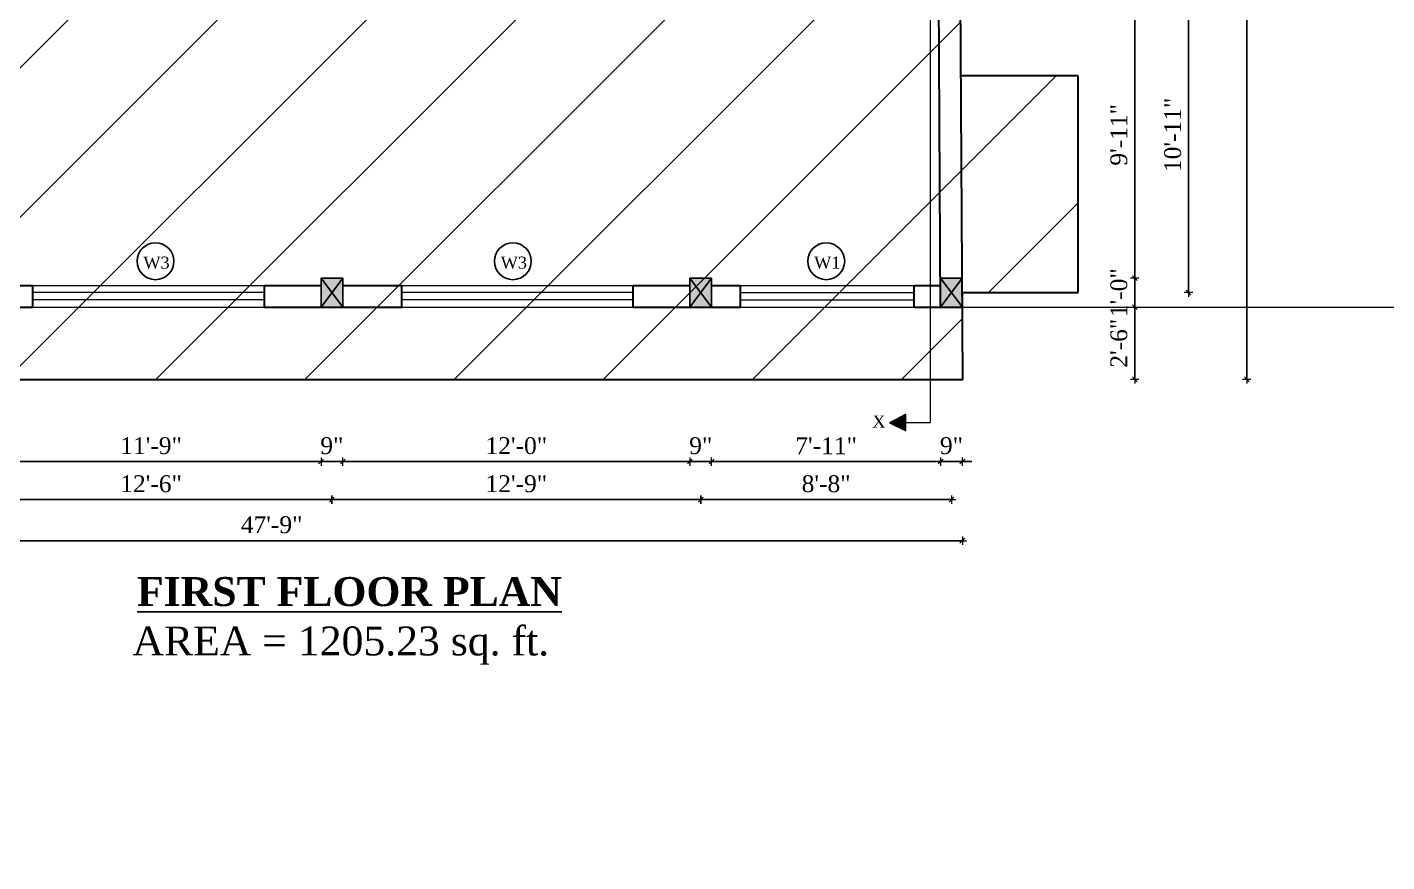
# Model space of a CAD drawing. Header units: inches. Extents: x 6873 to 34015, y -4436 to 8204.
# Drawn here: x 16702 to 17266, y 927 to 1274 of the extents above; entities that cross this region are included whole.
import ezdxf

# ---------------------------------------------------------------- set-up
doc = ezdxf.new("R2010")
doc.units = ezdxf.units.IN
doc.header["$LTSCALE"] = 5
doc.header["$MEASUREMENT"] = 0
for name, color, linetype, lineweight in [('A-WALL', 7, 'Continuous', 9), ('Dimension', 7, 'Continuous', 18), ('Dw', 2, 'Continuous', 18)]:
    doc.layers.add(name, color=color, linetype=linetype, lineweight=lineweight)
doc.layers.add('dim line', color=7, linetype='Continuous', lineweight=15, true_color=0xfab2b2)
doc.layers.add('TEXT', color=6, linetype='Continuous')
doc.layers.add('WALL', color=7, linetype='Continuous')
doc.styles.add('ordinary', font='times.ttf')
doc.dimstyles.new('Copy of 96', dxfattribs={"dimtxt": 7, "dimasz": 4, "dimexe": 0.5, "dimexo": 0.5, "dimgap": 3, "dimtad": 1, "dimdec": 1, "dimzin": 11, "dimdsep": 46, "dimlunit": 4, "dimtxsty": 'ordinary', "dimblk": 'OBLIQUE', "dimcen": 0.09, "dimse1": 1, "dimse2": 1, "dimclrt": 6, "dimazin": 0, "dimtfac": 1, "dimtdec": 1, "dimtix": 1, "dimtmove": 2, "dimatfit": 3, "dimldrblk": 'leader', "dimfxl": 0.5, "dimfxlon": 1, "dimtolj": 1, "dimtzin": 0, "dimarcsym": 0})

# ---------------------------------------------------------------- blocks, each defined once
blk = doc.blocks.new('C1a')
at = {"color": 1, "ltscale": 5}
for p, q in [((18657.75, 4625.76), (18648.75, 4625.76)), ((18648.75, 4625.76), (18648.82, 4613.76)), ((18657.82, 4613.76), (18657.75, 4625.76)), ((18648.82, 4613.76), (18657.82, 4613.76))]:
    blk.add_line(p, q, dxfattribs=at)
blk = doc.blocks.new('x-x')
at = {"ltscale": 5}
for points in [[(11364.03, -701.52), (11364.03, -694.51), (11357.15, -698.09)], [(11364.03, -1135.52), (11364.03, -1128.51), (11357.15, -1132.09)]]:
    blk.add_hatch(color=256, dxfattribs=at).paths.add_polyline_path(points)
for p, q in [((11364.03, -694.51), (11357.15, -698.09)), ((11357.15, -698.09), (11364.03, -701.52)), ((11364.03, -701.52), (11364.03, -694.51)), ((11374.13, -698.09), (11364.03, -698.09)), ((11374.13, -698.09), (11374.13, -1132.09)), ((11364.03, -1128.51), (11357.15, -1132.09)), ((11357.15, -1132.09), (11364.03, -1135.52)), ((11364.03, -1135.52), (11364.03, -1128.51)), ((11374.13, -1132.09), (11364.03, -1132.09))]:
    blk.add_line(p, q, dxfattribs=at)
at = {"layer": 'A-WALL', "color": 1, "ltscale": 5}
blk.add_line((11374.13, -1120.09), (11374.13, -1132.09), dxfattribs=at)
at = {"layer": 'TEXT', "style": 'ordinary'}
for p in [(11350.08, -700.97), (11350.08, -1134.1)]:
    blk.add_text('X', height=5, dxfattribs=at).set_placement(p)
blk = doc.blocks.new('oblique')
at = {"color": 0, "lineweight": -2}
blk.add_line((0.25, 0.25), (-0.25, -0.25), dxfattribs=at)
at = {"layer": 'dim line', "lineweight": 9}
for p, q in [((-0.4375, 0), (0.4375, 0)), ((0, 0.4375), (0, -0.4375))]:
    blk.add_line(p, q, dxfattribs=at)
blk = doc.blocks.new('*D121')
at = {"layer": 'A-WALL', "color": 0, "lineweight": -2, "ltscale": 50, "transparency": 16777216}
blk.add_line((17085.25, 1077.44), (16981.25, 1077.44), dxfattribs=at)
at = {"layer": 'Defpoints', "color": 0, "ltscale": 50, "transparency": 16777216}
for p in [(16981.25, 1157.37), (17085.25, 1157.37), (16981.25, 1077.44)]:
    blk.add_point(p, dxfattribs=at)
at = {"layer": 'A-WALL', "color": 0, "lineweight": -2, "ltscale": 50, "transparency": 16777216, "xscale": 4, "yscale": 4, "zscale": 4, "rotation": 180.0000000000005}
blk.add_blockref('oblique', (16981.25, 1077.44), dxfattribs=at)
at = {"layer": 'A-WALL', "color": 0, "lineweight": -2, "ltscale": 50, "transparency": 16777216, "xscale": 4, "yscale": 4, "zscale": 4}
blk.add_blockref('oblique', (17085.25, 1077.44), dxfattribs=at)
at = {"layer": 'A-WALL', "color": 6, "ltscale": 50, "transparency": 16777216, "insert": (17033.25, 1084), "char_height": 7, "attachment_point": 5, "style": 'ordinary'}
blk.add_mtext('\\A1;8\'-8"', dxfattribs=at)
blk = doc.blocks.new('_OBLIQUE')
at = {"color": 0, "linetype": 'ByBlock'}
blk.add_line((-0.5, -0.5), (0.5, 0.5), dxfattribs=at)
blk = doc.blocks.new('leader')
at = {"layer": 'Dimension'}
for p, q in [((0, -4.33), (0, 4.33)), ((-4.42, 0), (4.42, 0))]:
    blk.add_line(p, q, dxfattribs=at)
blk = doc.blocks.new('*D122')
at = {"layer": 'A-WALL', "color": 0, "lineweight": -2, "ltscale": 50, "transparency": 16777216}
blk.add_line((16981.25, 1077.44), (16828.25, 1077.44), dxfattribs=at)
at = {"layer": 'Defpoints', "color": 0, "ltscale": 50, "transparency": 16777216}
for p in [(16828.25, 1157.37), (16981.25, 1157.37), (16828.25, 1077.44)]:
    blk.add_point(p, dxfattribs=at)
at = {"layer": 'A-WALL', "color": 0, "lineweight": -2, "ltscale": 50, "transparency": 16777216, "xscale": 4, "yscale": 4, "zscale": 4, "rotation": 180}
blk.add_blockref('oblique', (16828.25, 1077.44), dxfattribs=at)
at = {"layer": 'A-WALL', "color": 0, "lineweight": -2, "ltscale": 50, "transparency": 16777216, "xscale": 4, "yscale": 4, "zscale": 4}
blk.add_blockref('oblique', (16981.25, 1077.44), dxfattribs=at)
at = {"layer": 'A-WALL', "color": 6, "ltscale": 50, "transparency": 16777216, "insert": (16904.75, 1084.01), "char_height": 7, "attachment_point": 5, "style": 'ordinary'}
blk.add_mtext('\\A1;12\'-9"', dxfattribs=at)
blk = doc.blocks.new('*D123')
at = {"layer": 'A-WALL', "color": 0, "lineweight": -2, "ltscale": 50, "transparency": 16777216}
blk.add_line((16828.25, 1077.44), (16678.25, 1077.44), dxfattribs=at)
at = {"layer": 'Defpoints', "color": 0, "ltscale": 50, "transparency": 16777216}
for p in [(16678.25, 1157.37), (16828.25, 1157.37), (16678.25, 1077.44)]:
    blk.add_point(p, dxfattribs=at)
at = {"layer": 'A-WALL', "color": 0, "lineweight": -2, "ltscale": 50, "transparency": 16777216, "xscale": 4, "yscale": 4, "zscale": 4, "rotation": 180}
blk.add_blockref('oblique', (16678.25, 1077.44), dxfattribs=at)
at = {"layer": 'A-WALL', "color": 0, "lineweight": -2, "ltscale": 50, "transparency": 16777216, "xscale": 4, "yscale": 4, "zscale": 4}
blk.add_blockref('oblique', (16828.25, 1077.44), dxfattribs=at)
at = {"layer": 'A-WALL', "color": 6, "ltscale": 50, "transparency": 16777216, "insert": (16753.25, 1084), "char_height": 7, "attachment_point": 5, "style": 'ordinary'}
blk.add_mtext('\\A1;12\'-6"', dxfattribs=at)
blk = doc.blocks.new('*D125')
at = {"layer": 'A-WALL', "color": 0, "lineweight": -2, "ltscale": 50, "transparency": 16777216}
blk.add_line((17089.75, 1060.41), (16516.75, 1060.41), dxfattribs=at)
at = {"layer": 'Defpoints', "color": 0, "ltscale": 50, "transparency": 16777216}
for p in [(16516.75, 1157.37), (17089.75, 1157.37), (16516.75, 1060.41)]:
    blk.add_point(p, dxfattribs=at)
at = {"layer": 'A-WALL', "color": 0, "lineweight": -2, "ltscale": 50, "transparency": 16777216, "xscale": 4, "yscale": 4, "zscale": 4, "rotation": 180}
blk.add_blockref('oblique', (16516.75, 1060.41), dxfattribs=at)
at = {"layer": 'A-WALL', "color": 0, "lineweight": -2, "ltscale": 50, "transparency": 16777216, "xscale": 4, "yscale": 4, "zscale": 4}
blk.add_blockref('oblique', (17089.75, 1060.41), dxfattribs=at)
at = {"layer": 'A-WALL', "color": 6, "ltscale": 50, "transparency": 16777216, "insert": (16803.25, 1066.99), "char_height": 7, "attachment_point": 5, "style": 'ordinary'}
blk.add_mtext('\\A1;47\'-9"', dxfattribs=at)
blk = doc.blocks.new('*D133')
at = {"layer": 'A-WALL', "color": 0, "lineweight": -2, "ltscale": 50, "transparency": 16777216}
blk.add_line((16482.38, 1176.88), (16674.3, 1514.88), dxfattribs=at)
at = {"layer": 'Defpoints', "color": 0, "ltscale": 50, "transparency": 16777216}
for p in [(16674.3, 1514.88), (16708.67, 1495.37), (16516.75, 1157.37)]:
    blk.add_point(p, dxfattribs=at)
at = {"layer": 'A-WALL', "color": 0, "lineweight": -2, "ltscale": 50, "transparency": 16777216, "xscale": 4, "yscale": 4, "zscale": 4}
for p, rotation in [((16674.3, 1514.88), 60.41148549426792), ((16482.38, 1176.88), 240.4114854942679)]:
    blk.add_blockref('oblique', p, dxfattribs=dict(at, rotation=rotation))
at = {"layer": 'A-WALL', "color": 6, "ltscale": 50, "transparency": 16777216, "insert": (16572.63, 1349.12), "char_height": 7, "attachment_point": 5, "rotation": 60.4115, "style": 'ordinary'}
blk.add_mtext('\\A1;32\'-5"', dxfattribs=at)
blk = doc.blocks.new('*D148')
at = {"layer": 'A-WALL', "color": 0, "lineweight": -2, "ltscale": 50, "transparency": 16777216}
blk.add_line((16682.75, 1093.24), (16823.75, 1093.24), dxfattribs=at)
at = {"layer": 'Defpoints', "color": 0, "ltscale": 50, "transparency": 16777216}
for p in [(16682.75, 1157.37), (16823.75, 1157.37), (16823.75, 1093.24)]:
    blk.add_point(p, dxfattribs=at)
at = {"layer": 'A-WALL', "color": 0, "lineweight": -2, "ltscale": 50, "transparency": 16777216, "xscale": 4, "yscale": 4, "zscale": 4, "rotation": 180}
blk.add_blockref('oblique', (16682.75, 1093.24), dxfattribs=at)
at = {"layer": 'A-WALL', "color": 0, "lineweight": -2, "ltscale": 50, "transparency": 16777216, "xscale": 4, "yscale": 4, "zscale": 4}
blk.add_blockref('oblique', (16823.75, 1093.24), dxfattribs=at)
at = {"layer": 'A-WALL', "color": 6, "ltscale": 50, "transparency": 16777216, "insert": (16753.25, 1099.81), "char_height": 7, "attachment_point": 5, "style": 'ordinary'}
blk.add_mtext('\\A1;11\'-9"', dxfattribs=at)
blk = doc.blocks.new('*D149')
at = {"layer": 'A-WALL', "color": 0, "lineweight": -2, "ltscale": 50, "transparency": 16777216}
for p, q in [((16823.75, 1093.24), (16819.75, 1093.24)), ((16823.75, 1093.24), (16832.75, 1093.24)), ((16832.75, 1093.24), (16836.75, 1093.24))]:
    blk.add_line(p, q, dxfattribs=at)
at = {"layer": 'Defpoints', "color": 0, "ltscale": 50, "transparency": 16777216}
for p in [(16823.75, 1157.37), (16832.75, 1157.37), (16832.75, 1093.24)]:
    blk.add_point(p, dxfattribs=at)
at = {"layer": 'A-WALL', "color": 0, "lineweight": -2, "ltscale": 50, "transparency": 16777216, "xscale": 4, "yscale": 4, "zscale": 4}
blk.add_blockref('oblique', (16823.75, 1093.24), dxfattribs=at)
at = {"layer": 'A-WALL', "color": 0, "lineweight": -2, "ltscale": 50, "transparency": 16777216, "xscale": 4, "yscale": 4, "zscale": 4, "rotation": 180}
blk.add_blockref('oblique', (16832.75, 1093.24), dxfattribs=at)
at = {"layer": 'A-WALL', "color": 6, "ltscale": 50, "transparency": 16777216, "insert": (16828.25, 1099.81), "char_height": 7, "attachment_point": 5, "style": 'ordinary'}
blk.add_mtext('\\A1;9"', dxfattribs=at)
blk = doc.blocks.new('*D150')
at = {"layer": 'A-WALL', "color": 0, "lineweight": -2, "ltscale": 50, "transparency": 16777216}
blk.add_line((16832.75, 1093.24), (16976.75, 1093.24), dxfattribs=at)
at = {"layer": 'Defpoints', "color": 0, "ltscale": 50, "transparency": 16777216}
for p in [(16832.75, 1157.37), (16976.75, 1157.37), (16976.75, 1093.24)]:
    blk.add_point(p, dxfattribs=at)
at = {"layer": 'A-WALL', "color": 0, "lineweight": -2, "ltscale": 50, "transparency": 16777216, "xscale": 4, "yscale": 4, "zscale": 4, "rotation": 180}
blk.add_blockref('oblique', (16832.75, 1093.24), dxfattribs=at)
at = {"layer": 'A-WALL', "color": 0, "lineweight": -2, "ltscale": 50, "transparency": 16777216, "xscale": 4, "yscale": 4, "zscale": 4}
blk.add_blockref('oblique', (16976.75, 1093.24), dxfattribs=at)
at = {"layer": 'A-WALL', "color": 6, "ltscale": 50, "transparency": 16777216, "insert": (16904.75, 1099.8), "char_height": 7, "attachment_point": 5, "style": 'ordinary'}
blk.add_mtext('\\A1;12\'-0"', dxfattribs=at)
blk = doc.blocks.new('*D151')
at = {"layer": 'A-WALL', "color": 0, "lineweight": -2, "ltscale": 50, "transparency": 16777216}
for p, q in [((16976.75, 1093.24), (16972.75, 1093.24)), ((16976.75, 1093.24), (16985.75, 1093.24)), ((16985.75, 1093.24), (16989.75, 1093.24))]:
    blk.add_line(p, q, dxfattribs=at)
at = {"layer": 'Defpoints', "color": 0, "ltscale": 50, "transparency": 16777216}
for p in [(16976.75, 1157.37), (16985.75, 1157.37), (16985.75, 1093.24)]:
    blk.add_point(p, dxfattribs=at)
at = {"layer": 'A-WALL', "color": 0, "lineweight": -2, "ltscale": 50, "transparency": 16777216, "xscale": 4, "yscale": 4, "zscale": 4}
blk.add_blockref('oblique', (16976.75, 1093.24), dxfattribs=at)
at = {"layer": 'A-WALL', "color": 0, "lineweight": -2, "ltscale": 50, "transparency": 16777216, "xscale": 4, "yscale": 4, "zscale": 4, "rotation": 180}
blk.add_blockref('oblique', (16985.75, 1093.24), dxfattribs=at)
at = {"layer": 'A-WALL', "color": 6, "ltscale": 50, "transparency": 16777216, "insert": (16981.25, 1099.81), "char_height": 7, "attachment_point": 5, "style": 'ordinary'}
blk.add_mtext('\\A1;9"', dxfattribs=at)
blk = doc.blocks.new('*D152')
at = {"layer": 'A-WALL', "color": 0, "lineweight": -2, "ltscale": 50, "transparency": 16777216}
blk.add_line((16985.75, 1093.24), (17080.75, 1093.24), dxfattribs=at)
at = {"layer": 'Defpoints', "color": 0, "ltscale": 50, "transparency": 16777216}
for p in [(16985.75, 1157.37), (17080.75, 1157.37), (17080.75, 1093.24)]:
    blk.add_point(p, dxfattribs=at)
at = {"layer": 'A-WALL', "color": 0, "lineweight": -2, "ltscale": 50, "transparency": 16777216, "xscale": 4, "yscale": 4, "zscale": 4, "rotation": 180}
blk.add_blockref('oblique', (16985.75, 1093.24), dxfattribs=at)
at = {"layer": 'A-WALL', "color": 0, "lineweight": -2, "ltscale": 50, "transparency": 16777216, "xscale": 4, "yscale": 4, "zscale": 4}
blk.add_blockref('oblique', (17080.75, 1093.24), dxfattribs=at)
at = {"layer": 'A-WALL', "color": 6, "ltscale": 50, "transparency": 16777216, "insert": (17033.25, 1099.81), "char_height": 7, "attachment_point": 5, "style": 'ordinary'}
blk.add_mtext('\\A1;7\'-11"', dxfattribs=at)
blk = doc.blocks.new('*D153')
at = {"layer": 'A-WALL', "color": 0, "lineweight": -2, "ltscale": 50, "transparency": 16777216}
for p, q in [((17080.75, 1093.24), (17076.75, 1093.24)), ((17080.75, 1093.24), (17089.75, 1093.24)), ((17089.75, 1093.24), (17093.75, 1093.24))]:
    blk.add_line(p, q, dxfattribs=at)
at = {"layer": 'Defpoints', "color": 0, "ltscale": 50, "transparency": 16777216}
for p in [(17080.75, 1157.37), (17089.75, 1157.37), (17089.75, 1093.24)]:
    blk.add_point(p, dxfattribs=at)
at = {"layer": 'A-WALL', "color": 0, "lineweight": -2, "ltscale": 50, "transparency": 16777216, "xscale": 4, "yscale": 4, "zscale": 4}
blk.add_blockref('oblique', (17080.75, 1093.24), dxfattribs=at)
at = {"layer": 'A-WALL', "color": 0, "lineweight": -2, "ltscale": 50, "transparency": 16777216, "xscale": 4, "yscale": 4, "zscale": 4, "rotation": 180}
blk.add_blockref('oblique', (17089.75, 1093.24), dxfattribs=at)
at = {"layer": 'A-WALL', "color": 6, "ltscale": 50, "transparency": 16777216, "insert": (17085.25, 1099.81), "char_height": 7, "attachment_point": 5, "style": 'ordinary'}
blk.add_mtext('\\A1;9"', dxfattribs=at)
blk = doc.blocks.new('*D159')
at = {"layer": 'A-WALL', "color": 0, "lineweight": -2, "ltscale": 50, "transparency": 16777216}
blk.add_line((17161.27, 1288.37), (17161.27, 1169.37), dxfattribs=at)
at = {"layer": 'Defpoints', "color": 0, "ltscale": 50, "transparency": 16777216}
for p in [(17088.94, 1288.37), (17089.67, 1169.37), (17161.27, 1169.37)]:
    blk.add_point(p, dxfattribs=at)
at = {"layer": 'A-WALL', "color": 0, "lineweight": -2, "ltscale": 50, "transparency": 16777216, "xscale": 4, "yscale": 4, "zscale": 4}
for p, rotation in [((17161.27, 1288.37), 90), ((17161.27, 1169.37), 270)]:
    blk.add_blockref('oblique', p, dxfattribs=dict(at, rotation=rotation))
at = {"layer": 'A-WALL', "color": 6, "ltscale": 50, "transparency": 16777216, "insert": (17154.7, 1228.87), "char_height": 7, "attachment_point": 5, "rotation": 90, "style": 'ordinary'}
blk.add_mtext('\\A1;9\'-11"', dxfattribs=at)
blk = doc.blocks.new('*D160')
at = {"layer": 'A-WALL', "color": 0, "lineweight": -2, "ltscale": 50, "transparency": 16777216}
for p, q in [((17161.27, 1169.37), (17161.27, 1173.37)), ((17161.27, 1169.37), (17161.27, 1157.37)), ((17161.27, 1157.37), (17161.27, 1153.37))]:
    blk.add_line(p, q, dxfattribs=at)
at = {"layer": 'Defpoints', "color": 0, "ltscale": 50, "transparency": 16777216}
for p in [(17089.67, 1169.37), (17089.75, 1157.37), (17161.27, 1157.37)]:
    blk.add_point(p, dxfattribs=at)
at = {"layer": 'A-WALL', "color": 0, "lineweight": -2, "ltscale": 50, "transparency": 16777216, "xscale": 4, "yscale": 4, "zscale": 4}
for p, rotation in [((17161.27, 1169.37), 270), ((17161.27, 1157.37), 90)]:
    blk.add_blockref('oblique', p, dxfattribs=dict(at, rotation=rotation))
at = {"layer": 'A-WALL', "color": 6, "ltscale": 50, "transparency": 16777216, "insert": (17154.71, 1163.37), "char_height": 7, "attachment_point": 5, "rotation": 90, "style": 'ordinary'}
blk.add_mtext('\\A1;1\'-0"', dxfattribs=at)
blk = doc.blocks.new('*D163')
at = {"layer": 'A-WALL', "color": 0, "lineweight": -2, "ltscale": 50, "transparency": 16777216}
blk.add_line((17183.58, 1294.37), (17183.58, 1163.37), dxfattribs=at)
at = {"layer": 'Defpoints', "color": 0, "ltscale": 50, "transparency": 16777216}
for p in [(17088.91, 1294.37), (17089.71, 1163.37), (17183.58, 1163.37)]:
    blk.add_point(p, dxfattribs=at)
at = {"layer": 'A-WALL', "color": 0, "lineweight": -2, "ltscale": 50, "transparency": 16777216, "xscale": 4, "yscale": 4, "zscale": 4}
for p, rotation in [((17183.58, 1294.37), 90), ((17183.58, 1163.37), 270)]:
    blk.add_blockref('oblique', p, dxfattribs=dict(at, rotation=rotation))
at = {"layer": 'A-WALL', "color": 6, "ltscale": 50, "transparency": 16777216, "insert": (17177.02, 1228.87), "char_height": 7, "attachment_point": 5, "rotation": 90, "style": 'ordinary'}
blk.add_mtext('\\A1;10\'-11"', dxfattribs=at)
blk = doc.blocks.new('*D164')
at = {"layer": 'A-WALL', "color": 0, "lineweight": -2, "ltscale": 50, "transparency": 16777216}
blk.add_line((17207.73, 1127.37), (17207.73, 1513.37), dxfattribs=at)
at = {"layer": 'Defpoints', "color": 0, "ltscale": 50, "transparency": 16777216}
for p in [(17087.56, 1513.37), (17207.73, 1513.37), (17089.93, 1127.37)]:
    blk.add_point(p, dxfattribs=at)
at = {"layer": 'A-WALL', "color": 0, "lineweight": -2, "ltscale": 50, "transparency": 16777216, "xscale": 4, "yscale": 4, "zscale": 4}
for p, rotation in [((17207.73, 1513.37), 90), ((17207.73, 1127.37), 270)]:
    blk.add_blockref('oblique', p, dxfattribs=dict(at, rotation=rotation))
at = {"layer": 'A-WALL', "color": 6, "ltscale": 50, "transparency": 16777216, "insert": (17201.17, 1320.37), "char_height": 7, "attachment_point": 5, "rotation": 90, "style": 'ordinary'}
blk.add_mtext('\\A1;32\'-2"', dxfattribs=at)
blk = doc.blocks.new('*D261')
at = {"layer": 'A-WALL', "color": 0, "lineweight": -2, "ltscale": 50, "transparency": 16777216}
blk.add_line((17161.27, 1127.37), (17161.27, 1157.37), dxfattribs=at)
at = {"layer": 'Defpoints', "color": 0, "ltscale": 50, "transparency": 16777216}
for p in [(17089.75, 1157.37), (17161.27, 1157.37), (17089.93, 1127.37)]:
    blk.add_point(p, dxfattribs=at)
at = {"layer": 'A-WALL', "color": 0, "lineweight": -2, "ltscale": 50, "transparency": 16777216, "xscale": 4, "yscale": 4, "zscale": 4}
for p, rotation in [((17161.27, 1157.37), 90), ((17161.27, 1127.37), 270)]:
    blk.add_blockref('oblique', p, dxfattribs=dict(at, rotation=rotation))
at = {"layer": 'A-WALL', "color": 6, "ltscale": 50, "transparency": 16777216, "insert": (17154.71, 1142.37), "char_height": 7, "attachment_point": 5, "rotation": 90, "style": 'ordinary'}
blk.add_mtext('\\A1;2\'-6"', dxfattribs=at)

msp = doc.modelspace()

# ---------------------------------------------------------------- hatches: boundary and pattern name
at = {"layer": 'WALL', "linetype": 'ByBlock', "ltscale": 5, "true_color": 0xf8991e}
h = msp.add_hatch(dxfattribs=at)
h.set_pattern_fill('ANSI31', color=30, scale=350)
h.set_pattern_definition([(45, (9223.244, 3742.42), (-30.93592, 30.93592), [])])
h.paths.add_polyline_path([(16499.71, 1127.37), (16718.89, 1513.37), (17087.56, 1513.37), (17089.16, 1253.37), (17137.75, 1253.37), (17137.75, 1163.37), (17089.75, 1163.37), (17089.75, 1127.37)])
h = msp.add_hatch(color=30, dxfattribs=at)
h.dxf.hatch_style = 1
h.paths.add_polyline_path([(16828.25, 1163.37), (16823.75, 1157.37), (16832.75, 1157.37)])
h.paths.add_polyline_path([(16832.75, 1157.37), (16832.75, 1169.37), (16828.25, 1163.37)])
h.paths.add_polyline_path([(16828.25, 1163.37), (16832.75, 1169.37), (16823.75, 1169.37)])
h.paths.add_polyline_path([(16823.75, 1169.37), (16823.75, 1157.37), (16828.25, 1163.37)])
h = msp.add_hatch(color=30, dxfattribs=at)
h.dxf.hatch_style = 1
h.paths.add_polyline_path([(16981.25, 1163.37), (16976.75, 1157.37), (16985.75, 1157.37)])
h.paths.add_polyline_path([(16985.75, 1157.37), (16985.75, 1169.37), (16981.25, 1163.37)])
h.paths.add_polyline_path([(16981.25, 1163.37), (16985.75, 1169.37), (16976.75, 1169.37)])
h.paths.add_polyline_path([(16976.75, 1169.37), (16976.75, 1157.37), (16981.25, 1163.37)])
h = msp.add_hatch(color=30, dxfattribs=at)
h.dxf.hatch_style = 1
h.paths.add_polyline_path([(17089.75, 1157.37), (17085.21, 1163.37), (17080.75, 1157.37)])
h.paths.add_polyline_path([(17089.75, 1157.37), (17089.67, 1169.37), (17085.21, 1163.37)])
h.paths.add_polyline_path([(17089.67, 1169.37), (17080.67, 1169.37), (17085.21, 1163.37)])
h.paths.add_polyline_path([(17085.21, 1163.37), (17080.67, 1169.37), (17080.75, 1157.37)])

# ---------------------------------------------------------------- linework, layer by layer
at = {"color": 1, "ltscale": 5}
for p, q in [((16823.75, 1157.37), (16832.75, 1169.37)), ((16832.75, 1157.37), (16823.75, 1169.37)), ((16976.75, 1157.37), (16985.75, 1169.37)), ((16985.75, 1157.37), (16976.75, 1169.37)), ((17089.75, 1157.37), (17080.67, 1169.37)), ((17080.75, 1157.37), (17089.67, 1169.37))]:
    msp.add_line(p, q, dxfattribs=at)
at = {"layer": 'A-WALL', "lineweight": 30}
for p, q in [((17089.93, 1127.37), (17087.56, 1513.37)), ((17080.75, 1157.37), (17078.67, 1495.37)), ((17137.75, 1253.37), (17089.16, 1253.37)), ((17137.75, 1163.37), (17137.75, 1253.37)), ((16682.75, 1166.37), (16704.25, 1166.37)), ((16704.25, 1157.37), (16704.25, 1166.37)), ((16800.25, 1166.37), (16823.75, 1166.37)), ((16800.25, 1157.37), (16800.25, 1166.37)), ((16832.75, 1166.37), (16857.25, 1166.37)), ((16857.25, 1157.37), (16857.25, 1166.37)), ((16953.25, 1166.37), (16976.75, 1166.37)), ((16953.25, 1157.37), (16953.25, 1166.37)), ((16985.75, 1166.37), (16997.75, 1166.37)), ((16997.75, 1157.37), (16997.75, 1166.37)), ((17069.75, 1166.37), (17080.69, 1166.31)), ((17069.75, 1157.37), (17069.75, 1166.37)), ((17089.75, 1163.37), (17137.75, 1163.37)), ((16649.25, 1157.37), (16704.25, 1157.37)), ((16800.25, 1157.37), (16857.25, 1157.37)), ((16953.25, 1157.37), (16997.75, 1157.37)), ((17069.75, 1157.37), (17089.75, 1157.37)), ((16499.71, 1127.37), (17089.93, 1127.37))]:
    msp.add_line(p, q, dxfattribs=at)
at = {"layer": 'A-WALL', "ltscale": 5}
msp.add_xline((15938.1, 1157.37), (1, 0), dxfattribs=at)
msp.add_circle((15105.47, 278.39), 4288.21, dxfattribs=at)
at = {"layer": 'Dw', "color": 3}
for p, q in [((16704.25, 1166.37), (16800.25, 1166.37)), ((16800.25, 1163.37), (16704.25, 1163.37)), ((16857.25, 1166.37), (16953.25, 1166.37)), ((16953.25, 1163.37), (16857.25, 1163.37)), ((16997.73, 1163.37), (17069.73, 1163.37)), ((16997.73, 1163.37), (17069.73, 1163.37)), ((16997.75, 1166.37), (17069.75, 1166.37)), ((16800.25, 1160.37), (16704.25, 1160.37)), ((16704.25, 1157.37), (16800.25, 1157.37)), ((16953.25, 1160.37), (16857.25, 1160.37)), ((16857.25, 1157.37), (16953.25, 1157.37)), ((16997.73, 1160.37), (17069.73, 1160.37)), ((16997.73, 1157.37), (17069.73, 1157.37))]:
    msp.add_line(p, q, dxfattribs=at)
at = {"layer": 'TEXT'}
for centre in [(16755.07, 1176.39), (16903.3, 1176.39), (17033.3, 1176.39)]:
    msp.add_circle(centre, 7.64, dxfattribs=at)
at = {"layer": 'WALL', "color": 2, "linetype": 'ByBlock', "ltscale": 5}
for points in [[(16823.75, 1157.37), (16832.75, 1157.37), (16832.75, 1169.37), (16823.75, 1169.37)], [(16976.75, 1157.37), (16985.75, 1157.37), (16985.75, 1169.37), (16976.75, 1169.37)], [(17080.67, 1169.37), (17080.75, 1157.37), (17089.75, 1157.37), (17089.67, 1169.37)]]:
    msp.add_lwpolyline(points, close=True, dxfattribs=at)

# ---------------------------------------------------------------- block references
at = {"layer": 'A-WALL', "color": 1}
msp.add_blockref('x-x', (5702.33, 2241.46), dxfattribs=at)
at = {"layer": 'WALL', "color": 2, "linetype": 'ByBlock', "ltscale": 5}
msp.add_blockref('C1a', (-1568.07, -3456.39), dxfattribs=at)

# ---------------------------------------------------------------- texts
at = {"layer": 'TEXT', "style": 'ordinary'}
for s, p in [('W3', (16750.04, 1173.33)), ('W3', (16898.27, 1173.33)), ('W1', (17028.27, 1173.33))]:
    msp.add_text(s, height=5, rotation=0.0004, dxfattribs=at).set_placement(p)
at = {"layer": 'TEXT', "char_height": 12, "width": 219.8151, "attachment_point": 8, "rotation": 359.9996, "style": 'ordinary'}
for s, insert in [('{\\fTimes New Roman|b1|i0|c0|p18;\\LFIRST FLOOR PLAN}', (16835.52, 1033.12)), ('AREA = 1205.23 sq. ft.', (16831.93, 1008.88))]:
    msp.add_mtext(s, dxfattribs=dict(at, insert=insert))

# ---------------------------------------------------------------- dimensions: what is measured, and where the dimension line sits
at = {"layer": 'A-WALL', "ltscale": 50}
for p1, p2, distance, picture, middle in [((16516.75, 1157.37), (16708.67, 1495.37), 39.53, '*D133', (16572.63, 1349.12)), ((17085.25, 1157.37), (16981.25, 1157.37), 79.93, '*D121', (17033.25, 1084))]:
    dim = msp.add_aligned_dim(p1=p1, p2=p2, distance=distance, dimstyle='Copy of 96', override={"dimdec": 0, "dimblk": 'oblique', "dimtdec": 0, "dimarcsym": 1}, dxfattribs=at)
    dim.commit()
    dim.dimension.update_dxf_attribs({"geometry": picture, "text_midpoint": middle})
for base, p1, p2, picture, middle in [((17207.73, 1513.37), (17089.93, 1127.37), (17087.56, 1513.37), '*D164', (17201.17, 1320.37)), ((17183.58, 1163.37), (17088.91, 1294.37), (17089.71, 1163.37), '*D163', (17177.02, 1228.87)), ((17161.27, 1169.37), (17088.94, 1288.37), (17089.67, 1169.37), '*D159', (17154.7, 1228.87)), ((17161.27, 1157.37), (17089.67, 1169.37), (17089.75, 1157.37), '*D160', (17154.71, 1163.37)), ((17161.27, 1157.37), (17089.93, 1127.37), (17089.75, 1157.37), '*D261', (17154.71, 1142.37))]:
    dim = msp.add_linear_dim(base=base, p1=p1, p2=p2, angle=90, dimstyle='Copy of 96', override={"dimdec": 0, "dimblk": 'oblique', "dimtdec": 0, "dimarcsym": 1}, dxfattribs=at)
    dim.commit()
    dim.dimension.update_dxf_attribs({"geometry": picture, "text_midpoint": middle})
for base, p1, p2, picture, middle in [((16516.75, 1060.41), (17089.75, 1157.37), (16516.75, 1157.37), '*D125', (16803.25, 1066.99)), ((16678.25, 1077.44), (16828.25, 1157.37), (16678.25, 1157.37), '*D123', (16753.25, 1084)), ((16823.75, 1093.24), (16682.75, 1157.37), (16823.75, 1157.37), '*D148', (16753.25, 1099.81)), ((16832.75, 1093.24), (16823.75, 1157.37), (16832.75, 1157.37), '*D149', (16828.25, 1099.81)), ((16828.25, 1077.44), (16981.25, 1157.37), (16828.25, 1157.37), '*D122', (16904.75, 1084.01)), ((16976.75, 1093.24), (16832.75, 1157.37), (16976.75, 1157.37), '*D150', (16904.75, 1099.8)), ((16985.75, 1093.24), (16976.75, 1157.37), (16985.75, 1157.37), '*D151', (16981.25, 1099.81)), ((17080.75, 1093.24), (16985.75, 1157.37), (17080.75, 1157.37), '*D152', (17033.25, 1099.81)), ((17089.75, 1093.24), (17080.75, 1157.37), (17089.75, 1157.37), '*D153', (17085.25, 1099.81))]:
    dim = msp.add_linear_dim(base=base, p1=p1, p2=p2, dimstyle='Copy of 96', override={"dimdec": 0, "dimblk": 'oblique', "dimtdec": 0, "dimarcsym": 1}, dxfattribs=at)
    dim.commit()
    dim.dimension.update_dxf_attribs({"geometry": picture, "text_midpoint": middle})

doc.saveas('drawing.dxf')
